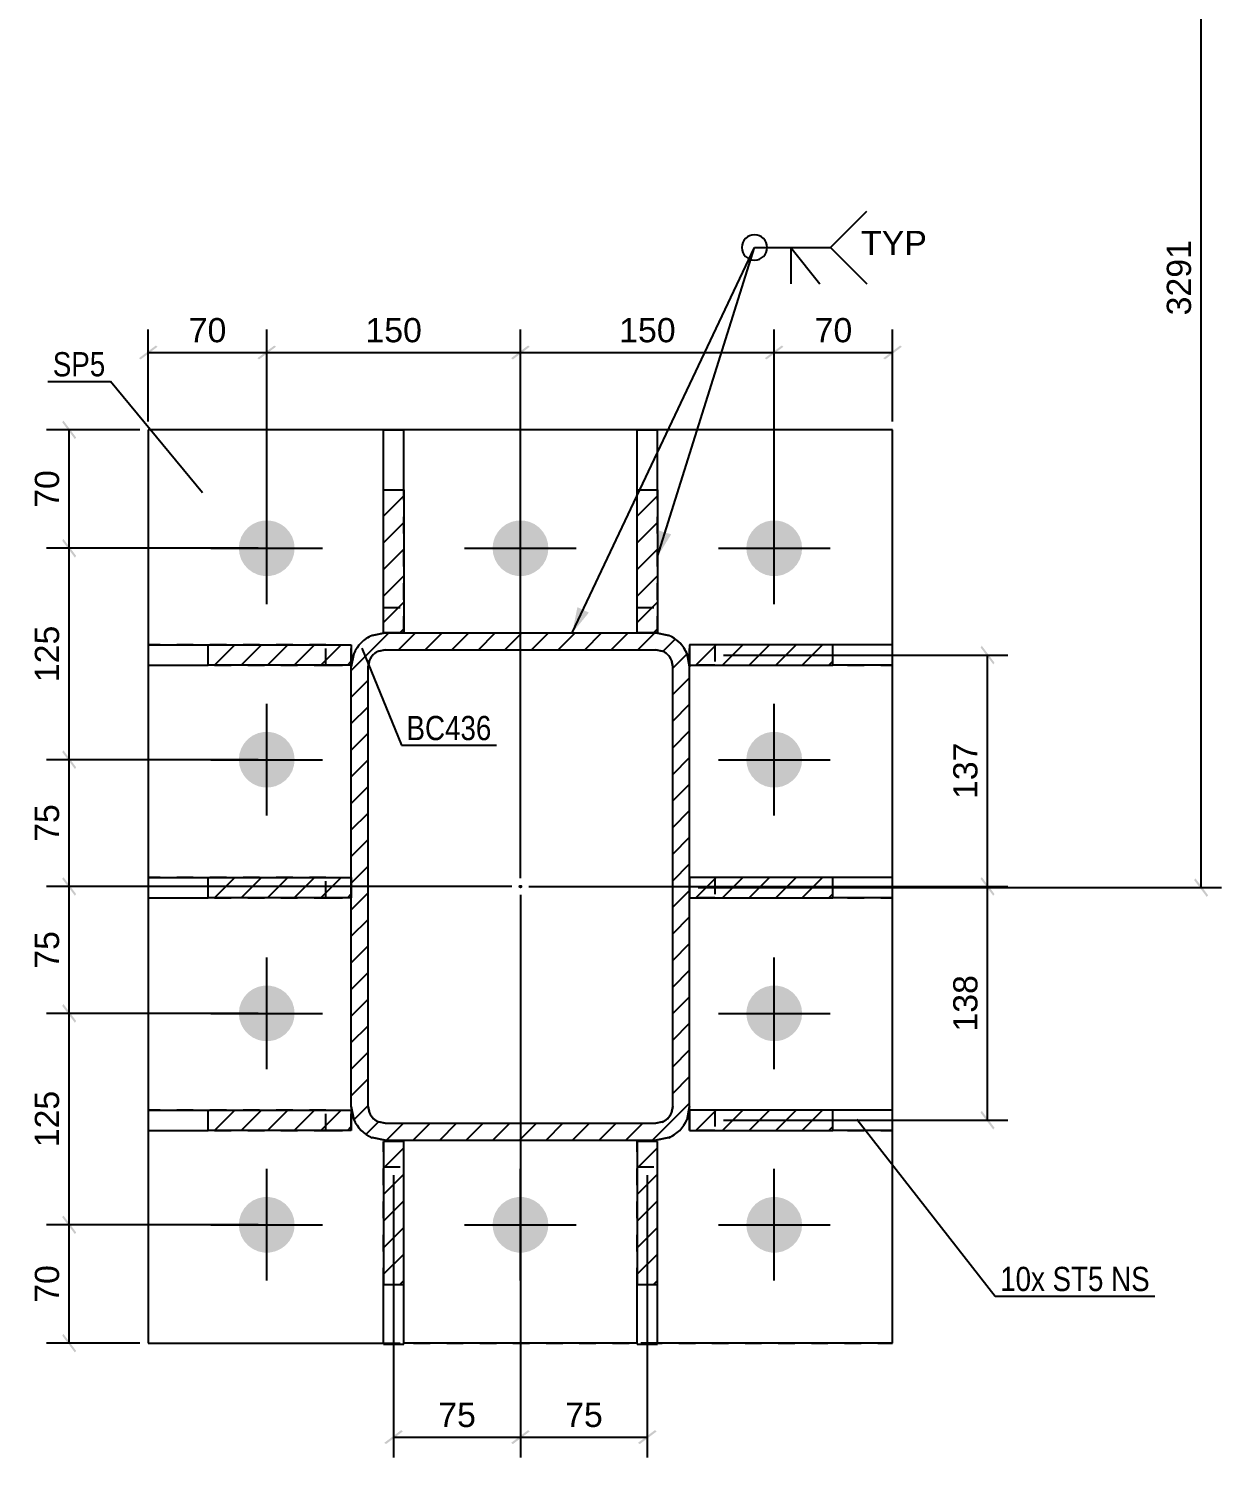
# Model space of a CAD drawing. Header units: millimetres. Extents: x 0 to 841, y 0 to 594.
# Drawn here: x 486.1 to 627.2, y 237.2 to 406.1 of the extents above; entities that cross this region are included whole.
import ezdxf

# ---------------------------------------------------------------- set-up
doc = ezdxf.new("R2010")
doc.units = ezdxf.units.MM
doc.linetypes.add('DXK_LINE_DOT2', pattern=[3.9198, 1.9599, -1.9599])
doc.linetypes.add('DXK_LINE_DOT3', pattern=[5.9187, 2.979, -0.9799, 0.9799, -0.9799])
doc.styles.add('Arial', font='arial.ttf', dxfattribs={"height": 0.2})
doc.styles.add('Arial Narrow', font='ARIALN.TTF', dxfattribs={"height": 0.2})

# ---------------------------------------------------------------- blocks, each defined once
blk = doc.blocks.new('Part-122567103-2369 - 2287')
at = {"linetype": 'Continuous'}
h = blk.add_hatch(dxfattribs=at)
h.set_pattern_fill('', scale=0.7, style=0, pattern_type=0)
h.set_pattern_definition([(45, (564.285, 333.246), (-1.57154, 1.57154), [])])
h.paths.add_polyline_path([(581.21, 333.25), (564.28, 333.25), (564.28, 330.85), (581.21, 330.85)])
at = {"color": 2, "linetype": 'Continuous'}
for p, q in [((564.28, 333.25), (564.28, 333.25)), ((581.21, 333.25), (564.28, 333.25)), ((564.28, 333.25), (564.28, 330.85)), ((588.28, 333.25), (581.21, 333.25)), ((581.21, 330.85), (581.21, 333.25)), ((588.28, 330.85), (588.28, 333.25)), ((564.28, 330.85), (564.28, 330.85)), ((564.28, 330.85), (581.21, 330.85)), ((588.28, 330.85), (581.21, 330.85))]:
    blk.add_line(p, q, dxfattribs=at)
at = {"color": 7, "linetype": 'DXK_LINE_DOT2'}
for p, q in [((567.28, 333.25), (564.28, 333.25)), ((564.28, 330.85), (564.28, 333.25)), ((567.28, 333.25), (567.28, 330.85)), ((588.28, 333.25), (567.28, 333.25)), ((567.28, 330.85), (564.28, 330.85)), ((567.28, 330.85), (588.28, 330.85))]:
    blk.add_line(p, q, dxfattribs=at)
blk = doc.blocks.new('Bolt-122567103-2295 - 2287')
at = {"linetype": 'Continuous'}
for points in [[(510.98, 344.68), (511.06, 345.37), (511.27, 346.03), (511.62, 346.62), (512.08, 347.14), (512.63, 347.54), (513.27, 347.82), (513.94, 347.96), (514.63, 347.96), (515.3, 347.82), (515.93, 347.54), (516.49, 347.14), (516.95, 346.62), (517.3, 346.03), (517.51, 345.37), (517.58, 344.68), (517.51, 344), (517.3, 343.34), (516.95, 342.74), (516.49, 342.23), (515.93, 341.83), (515.3, 341.54), (514.63, 341.4), (513.94, 341.4), (513.27, 341.54), (512.63, 341.83), (512.08, 342.23), (511.62, 342.74), (511.27, 343.34), (511.06, 344)], [(540.98, 344.68), (541.06, 345.37), (541.27, 346.03), (541.62, 346.62), (542.08, 347.14), (542.63, 347.54), (543.27, 347.82), (543.94, 347.96), (544.63, 347.96), (545.3, 347.82), (545.93, 347.54), (546.49, 347.14), (546.95, 346.62), (547.3, 346.03), (547.51, 345.37), (547.58, 344.68), (547.51, 344), (547.3, 343.34), (546.95, 342.74), (546.49, 342.23), (545.93, 341.83), (545.3, 341.54), (544.63, 341.4), (543.94, 341.4), (543.27, 341.54), (542.63, 341.83), (542.08, 342.23), (541.62, 342.74), (541.27, 343.34), (541.06, 344)], [(570.98, 344.68), (571.06, 345.37), (571.27, 346.03), (571.62, 346.62), (572.08, 347.14), (572.63, 347.54), (573.27, 347.82), (573.94, 347.96), (574.63, 347.96), (575.3, 347.82), (575.93, 347.54), (576.49, 347.14), (576.95, 346.62), (577.3, 346.03), (577.51, 345.37), (577.58, 344.68), (577.51, 344), (577.3, 343.34), (576.95, 342.74), (576.49, 342.23), (575.93, 341.83), (575.3, 341.54), (574.63, 341.4), (573.94, 341.4), (573.27, 341.54), (572.63, 341.83), (572.08, 342.23), (571.62, 342.74), (571.27, 343.34), (571.06, 344)], [(510.98, 319.68), (511.06, 320.37), (511.27, 321.03), (511.62, 321.62), (512.08, 322.14), (512.63, 322.54), (513.27, 322.82), (513.94, 322.96), (514.63, 322.96), (515.3, 322.82), (515.93, 322.54), (516.49, 322.14), (516.95, 321.62), (517.3, 321.03), (517.51, 320.37), (517.58, 319.68), (517.51, 319), (517.3, 318.34), (516.95, 317.74), (516.49, 317.23), (515.93, 316.83), (515.3, 316.54), (514.63, 316.4), (513.94, 316.4), (513.27, 316.54), (512.63, 316.83), (512.08, 317.23), (511.62, 317.74), (511.27, 318.34), (511.06, 319)], [(570.98, 319.68), (571.06, 320.37), (571.27, 321.03), (571.62, 321.62), (572.08, 322.14), (572.63, 322.54), (573.27, 322.82), (573.94, 322.96), (574.63, 322.96), (575.3, 322.82), (575.93, 322.54), (576.49, 322.14), (576.95, 321.62), (577.3, 321.03), (577.51, 320.37), (577.58, 319.68), (577.51, 319), (577.3, 318.34), (576.95, 317.74), (576.49, 317.23), (575.93, 316.83), (575.3, 316.54), (574.63, 316.4), (573.94, 316.4), (573.27, 316.54), (572.63, 316.83), (572.08, 317.23), (571.62, 317.74), (571.27, 318.34), (571.06, 319)], [(510.98, 289.68), (511.06, 290.37), (511.27, 291.03), (511.62, 291.62), (512.08, 292.14), (512.63, 292.54), (513.27, 292.82), (513.94, 292.96), (514.63, 292.96), (515.3, 292.82), (515.93, 292.54), (516.49, 292.14), (516.95, 291.62), (517.3, 291.03), (517.51, 290.37), (517.58, 289.68), (517.51, 289), (517.3, 288.34), (516.95, 287.74), (516.49, 287.23), (515.93, 286.83), (515.3, 286.54), (514.63, 286.4), (513.94, 286.4), (513.27, 286.54), (512.63, 286.83), (512.08, 287.23), (511.62, 287.74), (511.27, 288.34), (511.06, 289)], [(570.98, 289.68), (571.06, 290.37), (571.27, 291.03), (571.62, 291.62), (572.08, 292.14), (572.63, 292.54), (573.27, 292.82), (573.94, 292.96), (574.63, 292.96), (575.3, 292.82), (575.93, 292.54), (576.49, 292.14), (576.95, 291.62), (577.3, 291.03), (577.51, 290.37), (577.58, 289.68), (577.51, 289), (577.3, 288.34), (576.95, 287.74), (576.49, 287.23), (575.93, 286.83), (575.3, 286.54), (574.63, 286.4), (573.94, 286.4), (573.27, 286.54), (572.63, 286.83), (572.08, 287.23), (571.62, 287.74), (571.27, 288.34), (571.06, 289)], [(510.98, 264.68), (511.06, 265.37), (511.27, 266.03), (511.62, 266.62), (512.08, 267.14), (512.63, 267.54), (513.27, 267.82), (513.94, 267.96), (514.63, 267.96), (515.3, 267.82), (515.93, 267.54), (516.49, 267.14), (516.95, 266.62), (517.3, 266.03), (517.51, 265.37), (517.58, 264.68), (517.51, 264), (517.3, 263.34), (516.95, 262.74), (516.49, 262.23), (515.93, 261.83), (515.3, 261.54), (514.63, 261.4), (513.94, 261.4), (513.27, 261.54), (512.63, 261.83), (512.08, 262.23), (511.62, 262.74), (511.27, 263.34), (511.06, 264)], [(540.98, 264.68), (541.06, 265.37), (541.27, 266.03), (541.62, 266.62), (542.08, 267.14), (542.63, 267.54), (543.27, 267.82), (543.94, 267.96), (544.63, 267.96), (545.3, 267.82), (545.93, 267.54), (546.49, 267.14), (546.95, 266.62), (547.3, 266.03), (547.51, 265.37), (547.58, 264.68), (547.51, 264), (547.3, 263.34), (546.95, 262.74), (546.49, 262.23), (545.93, 261.83), (545.3, 261.54), (544.63, 261.4), (543.94, 261.4), (543.27, 261.54), (542.63, 261.83), (542.08, 262.23), (541.62, 262.74), (541.27, 263.34), (541.06, 264)], [(570.98, 264.68), (571.06, 265.37), (571.27, 266.03), (571.62, 266.62), (572.08, 267.14), (572.63, 267.54), (573.27, 267.82), (573.94, 267.96), (574.63, 267.96), (575.3, 267.82), (575.93, 267.54), (576.49, 267.14), (576.95, 266.62), (577.3, 266.03), (577.51, 265.37), (577.58, 264.68), (577.51, 264), (577.3, 263.34), (576.95, 262.74), (576.49, 262.23), (575.93, 261.83), (575.3, 261.54), (574.63, 261.4), (573.94, 261.4), (573.27, 261.54), (572.63, 261.83), (572.08, 262.23), (571.62, 262.74), (571.27, 263.34), (571.06, 264)]]:
    blk.add_hatch(color=1, dxfattribs=at).paths.add_polyline_path(points)
at = {"color": 1, "linetype": 'Continuous'}
for p, q in [((514.28, 338.08), (514.28, 351.28)), ((544.28, 338.08), (544.28, 351.28)), ((574.28, 338.08), (574.28, 351.28)), ((507.68, 344.68), (520.88, 344.68)), ((537.68, 344.68), (550.88, 344.68)), ((567.68, 344.68), (580.88, 344.68)), ((514.28, 313.08), (514.28, 326.28)), ((574.28, 313.08), (574.28, 326.28)), ((507.68, 319.68), (520.88, 319.68)), ((567.68, 319.68), (580.88, 319.68)), ((514.28, 283.08), (514.28, 296.28)), ((574.28, 283.08), (574.28, 296.28)), ((507.68, 289.68), (520.88, 289.68)), ((567.68, 289.68), (580.88, 289.68)), ((514.28, 258.08), (514.28, 271.28)), ((544.28, 258.08), (544.28, 271.28)), ((574.28, 258.08), (574.28, 271.28)), ((507.68, 264.68), (520.88, 264.68)), ((537.68, 264.68), (550.88, 264.68)), ((567.68, 264.68), (580.88, 264.68))]:
    blk.add_line(p, q, dxfattribs=at)
blk = doc.blocks.new('Part-122567103-2300 - 2287')
at = {"linetype": 'Continuous'}
h = blk.add_hatch(dxfattribs=at)
h.set_pattern_fill('', scale=0.7, style=0, pattern_type=0)
h.set_pattern_definition([(45, (563.9805, 332.2138), (-1.571545, 1.571545), [])])
h.paths.add_polyline_path([(564.28, 330.68), (563.98, 332.21), (563.11, 333.51), (561.82, 334.38), (560.28, 334.68), (528.28, 334.68), (526.75, 334.38), (525.46, 333.51), (524.59, 332.21), (524.28, 330.68), (524.28, 278.68), (524.59, 277.15), (525.46, 275.85), (526.75, 274.99), (528.28, 274.68), (560.28, 274.68), (561.82, 274.99), (563.11, 275.85), (563.98, 277.15), (564.28, 278.68)])
h.paths.add_polyline_path([(562.13, 277.92), (561.7, 277.27), (561.05, 276.84), (560.28, 276.68), (528.28, 276.68), (527.52, 276.84), (526.87, 277.27), (526.44, 277.92), (526.28, 278.68), (526.28, 330.68), (526.44, 331.45), (526.87, 332.1), (527.52, 332.53), (528.28, 332.68), (560.28, 332.68), (561.05, 332.53), (561.7, 332.1), (562.13, 331.45), (562.28, 330.68), (562.28, 278.68)])
blk.add_hatch(color=30, dxfattribs=at).paths.add_polyline_path([(544.28, 304.58, -1), (544.28, 304.78, -1)])
at = {"color": 7, "linetype": 'DXK_LINE_DOT2'}
for p, q in [((526.75, 334.38), (528.28, 334.68)), ((528.28, 334.68), (560.28, 334.68)), ((560.28, 334.68), (561.82, 334.38)), ((524.28, 330.68), (524.59, 332.21)), ((526.44, 331.45), (526.28, 330.68)), ((528.28, 332.68), (527.52, 332.53)), ((528.28, 332.68), (560.28, 332.68)), ((561.05, 332.53), (560.28, 332.68)), ((562.28, 330.68), (562.13, 331.45)), ((563.98, 332.21), (564.28, 330.68)), ((524.28, 278.68), (524.28, 330.68)), ((526.28, 278.68), (526.28, 330.68)), ((562.28, 278.68), (562.28, 330.68)), ((564.28, 278.68), (564.28, 330.68)), ((524.59, 277.15), (524.28, 278.68)), ((526.28, 278.68), (526.44, 277.92)), ((562.13, 277.92), (562.28, 278.68)), ((564.28, 278.68), (563.98, 277.15)), ((527.52, 276.84), (528.28, 276.68)), ((528.28, 276.68), (560.28, 276.68)), ((560.28, 276.68), (561.05, 276.84)), ((528.28, 274.68), (526.75, 274.99)), ((528.28, 274.68), (560.28, 274.68)), ((561.82, 274.99), (560.28, 274.68))]:
    blk.add_line(p, q, dxfattribs=at)
at = {"color": 2, "linetype": 'Continuous'}
for p, q in [((528.28, 334.68), (526.75, 334.38)), ((528.28, 334.68), (528.28, 334.68)), ((528.28, 334.68), (560.28, 334.68)), ((560.28, 334.68), (560.28, 334.68)), ((561.82, 334.38), (560.28, 334.68)), ((524.59, 332.21), (524.28, 330.68)), ((526.28, 330.68), (526.44, 331.45)), ((527.52, 332.53), (528.28, 332.68)), ((528.28, 332.68), (528.28, 332.68)), ((528.28, 332.68), (560.28, 332.68)), ((560.28, 332.68), (560.28, 332.68)), ((560.28, 332.68), (561.05, 332.53)), ((562.13, 331.45), (562.28, 330.68)), ((564.28, 330.68), (563.98, 332.21)), ((524.28, 330.68), (524.28, 330.68)), ((524.28, 278.68), (524.28, 330.68)), ((526.28, 330.68), (526.28, 330.68)), ((526.28, 278.68), (526.28, 330.68)), ((562.28, 330.68), (562.28, 330.68)), ((562.28, 278.68), (562.28, 330.68)), ((564.28, 330.68), (564.28, 330.68)), ((564.28, 278.68), (564.28, 330.68)), ((524.28, 278.68), (524.28, 278.68)), ((524.28, 278.68), (524.59, 277.15)), ((526.28, 278.68), (526.28, 278.68)), ((526.44, 277.92), (526.28, 278.68)), ((562.28, 278.68), (562.13, 277.92)), ((562.28, 278.68), (562.28, 278.68)), ((563.98, 277.15), (564.28, 278.68)), ((564.28, 278.68), (564.28, 278.68)), ((528.28, 276.68), (527.52, 276.84)), ((528.28, 276.68), (528.28, 276.68)), ((528.28, 276.68), (560.28, 276.68)), ((561.05, 276.84), (560.28, 276.68)), ((560.28, 276.68), (560.28, 276.68)), ((526.75, 274.99), (528.28, 274.68)), ((528.28, 274.68), (528.28, 274.68)), ((528.28, 274.68), (560.28, 274.68)), ((560.28, 274.68), (561.82, 274.99)), ((560.28, 274.68), (560.28, 274.68))]:
    blk.add_line(p, q, dxfattribs=at)
at = {"color": 30, "linetype": 'DXK_LINE_DOT3'}
blk.add_line((544.28, 304.68), (544.28, 304.68), dxfattribs=at)
at = {"color": 30, "linetype": 'Continuous'}
blk.add_circle((544.28, 304.68), 0.1, dxfattribs=at)
at = {"color": 7, "linetype": 'DXK_LINE_DOT2'}
for centre, radius, start, end in [((528.28, 330.68), 4, 112.5, 157.5), ((560.28, 330.68), 4, 22.5, 67.5), ((528.28, 330.68), 2, 112.5, 157.5), ((560.28, 330.68), 2, 22.5, 67.5), ((528.28, 278.68), 4, 202.5, 247.5), ((528.28, 278.68), 2, 202.5, 247.5), ((560.28, 278.68), 2, 292.5, 337.5), ((560.28, 278.68), 4, 292.5, 337.5)]:
    blk.add_arc(centre, radius, start, end, dxfattribs=at)
at = {"color": 2, "linetype": 'Continuous'}
for centre, radius, start, end in [((528.28, 330.68), 4, 112.5, 157.5), ((560.28, 330.68), 4, 22.5, 67.5), ((528.28, 330.68), 2, 112.5, 157.5), ((560.28, 330.68), 2, 22.5, 67.5), ((528.28, 278.68), 4, 202.5, 247.5), ((528.28, 278.68), 2, 202.5, 247.5), ((560.28, 278.68), 2, 292.5, 337.5), ((560.28, 278.68), 4, 292.5, 337.5)]:
    blk.add_arc(centre, radius, start, end, dxfattribs=at)
blk = doc.blocks.new('Part-122567103-2352 - 2287')
at = {"color": 2, "linetype": 'Continuous'}
for p, q in [((588.28, 358.68), (500.28, 358.68)), ((500.28, 358.68), (500.28, 250.68)), ((588.28, 250.68), (588.28, 358.68)), ((500.28, 250.68), (528.08, 250.68)), ((500.28, 250.68), (500.28, 250.68)), ((558.08, 250.68), (530.48, 250.68)), ((588.28, 250.68), (560.48, 250.68)), ((588.28, 250.68), (588.28, 250.68))]:
    blk.add_line(p, q, dxfattribs=at)
at = {"color": 7, "linetype": 'DXK_LINE_DOT2'}
for p, q in [((588.28, 358.68), (500.28, 358.68)), ((500.28, 250.68), (588.28, 250.68)), ((500.28, 250.68), (500.28, 250.68)), ((528.08, 250.68), (530.48, 250.68)), ((560.48, 250.68), (558.08, 250.68)), ((588.28, 250.68), (588.28, 250.68))]:
    blk.add_line(p, q, dxfattribs=at)
blk = doc.blocks.new('Part-122567103-2364 - 2287')
at = {"linetype": 'Continuous'}
h = blk.add_hatch(dxfattribs=at)
h.set_pattern_fill('', scale=0.7, style=0, pattern_type=0)
h.set_pattern_definition([(45, (564.285, 305.746), (-1.57154, 1.57154), [])])
h.paths.add_polyline_path([(581.21, 305.75), (564.28, 305.75), (564.28, 303.35), (581.21, 303.35)])
at = {"color": 2, "linetype": 'Continuous'}
for p, q in [((564.28, 305.75), (564.28, 305.75)), ((581.21, 305.75), (564.28, 305.75)), ((564.28, 305.75), (564.28, 303.35)), ((588.28, 305.75), (581.21, 305.75)), ((581.21, 303.35), (581.21, 305.75)), ((588.28, 303.35), (588.28, 305.75)), ((564.28, 303.35), (564.28, 303.35)), ((564.28, 303.35), (581.21, 303.35)), ((588.28, 303.35), (581.21, 303.35))]:
    blk.add_line(p, q, dxfattribs=at)
at = {"color": 7, "linetype": 'DXK_LINE_DOT2'}
for p, q in [((567.28, 305.75), (564.28, 305.75)), ((564.28, 303.35), (564.28, 305.75)), ((567.28, 305.75), (567.28, 303.35)), ((588.28, 305.75), (567.28, 305.75)), ((567.28, 303.35), (564.28, 303.35)), ((567.28, 303.35), (588.28, 303.35))]:
    blk.add_line(p, q, dxfattribs=at)
blk = doc.blocks.new('Part-122567103-2374 - 2287')
at = {"linetype": 'Continuous'}
h = blk.add_hatch(dxfattribs=at)
h.set_pattern_fill('', scale=0.7, style=0, pattern_type=0)
h.set_pattern_definition([(45, (564.285, 278.246), (-1.57154, 1.57154), [])])
h.paths.add_polyline_path([(581.21, 278.25), (564.28, 278.25), (564.28, 275.85), (581.21, 275.85)])
at = {"color": 2, "linetype": 'Continuous'}
for p, q in [((564.28, 278.25), (564.28, 278.25)), ((581.21, 278.25), (564.28, 278.25)), ((564.28, 278.25), (564.28, 275.85)), ((588.28, 278.25), (581.21, 278.25)), ((581.21, 275.85), (581.21, 278.25)), ((588.28, 275.85), (588.28, 278.25)), ((564.28, 275.85), (564.28, 275.85)), ((564.28, 275.85), (581.21, 275.85)), ((588.28, 275.85), (581.21, 275.85))]:
    blk.add_line(p, q, dxfattribs=at)
at = {"color": 7, "linetype": 'DXK_LINE_DOT2'}
for p, q in [((567.28, 278.25), (564.28, 278.25)), ((564.28, 275.85), (564.28, 278.25)), ((567.28, 278.25), (567.28, 275.85)), ((588.28, 278.25), (567.28, 278.25)), ((567.28, 275.85), (564.28, 275.85)), ((567.28, 275.85), (588.28, 275.85))]:
    blk.add_line(p, q, dxfattribs=at)
blk = doc.blocks.new('Part-122567103-2379 - 2287')
at = {"linetype": 'Continuous'}
h = blk.add_hatch(dxfattribs=at)
h.set_pattern_fill('', scale=0.7, style=0, pattern_type=0)
h.set_pattern_definition([(45, (507.3563, 305.746), (-1.57154, 1.57154), [])])
h.paths.add_polyline_path([(524.28, 305.75), (507.36, 305.75), (507.36, 303.35), (524.28, 303.35)])
at = {"color": 2, "linetype": 'Continuous'}
for p, q in [((500.28, 305.75), (507.36, 305.75)), ((500.28, 305.75), (500.28, 303.35)), ((507.36, 305.75), (524.28, 305.75)), ((507.36, 303.35), (507.36, 305.75)), ((524.28, 305.75), (524.28, 305.75)), ((524.28, 305.75), (524.28, 303.35)), ((500.28, 303.35), (507.36, 303.35)), ((524.28, 303.35), (507.36, 303.35)), ((524.28, 303.35), (524.28, 303.35))]:
    blk.add_line(p, q, dxfattribs=at)
at = {"color": 7, "linetype": 'DXK_LINE_DOT2'}
for p, q in [((521.28, 305.75), (500.28, 305.75)), ((521.28, 303.35), (521.28, 305.75)), ((521.28, 305.75), (524.28, 305.75)), ((524.28, 303.35), (524.28, 305.75)), ((500.28, 303.35), (521.28, 303.35)), ((521.28, 303.35), (524.28, 303.35))]:
    blk.add_line(p, q, dxfattribs=at)
blk = doc.blocks.new('Part-122567103-2384 - 2287')
at = {"linetype": 'Continuous'}
h = blk.add_hatch(dxfattribs=at)
h.set_pattern_fill('', scale=0.7, style=0, pattern_type=0)
h.set_pattern_definition([(45, (507.3567, 333.246), (-1.57154, 1.57154), [])])
h.paths.add_polyline_path([(524.28, 333.25), (507.36, 333.25), (507.36, 330.85), (524.28, 330.85)])
at = {"color": 2, "linetype": 'Continuous'}
for p, q in [((500.28, 333.25), (507.36, 333.25)), ((500.28, 333.25), (500.28, 330.85)), ((507.36, 333.25), (524.28, 333.25)), ((507.36, 330.85), (507.36, 333.25)), ((524.28, 333.25), (524.28, 333.25)), ((524.28, 333.25), (524.28, 330.85)), ((500.28, 330.85), (507.36, 330.85)), ((524.28, 330.85), (507.36, 330.85)), ((524.28, 330.85), (524.28, 330.85))]:
    blk.add_line(p, q, dxfattribs=at)
at = {"color": 7, "linetype": 'DXK_LINE_DOT2'}
for p, q in [((521.28, 333.25), (500.28, 333.25)), ((521.28, 330.85), (521.28, 333.25)), ((521.28, 333.25), (524.28, 333.25)), ((524.28, 330.85), (524.28, 333.25)), ((500.28, 330.85), (521.28, 330.85)), ((521.28, 330.85), (524.28, 330.85))]:
    blk.add_line(p, q, dxfattribs=at)
blk = doc.blocks.new('Part-122567103-2389 - 2287')
at = {"linetype": 'Continuous'}
h = blk.add_hatch(dxfattribs=at)
h.set_pattern_fill('', scale=0.7, style=0, pattern_type=0)
h.set_pattern_definition([(45, (507.3559, 278.246), (-1.57154, 1.57154), [])])
h.paths.add_polyline_path([(524.28, 278.25), (507.36, 278.25), (507.36, 275.85), (524.28, 275.85)])
at = {"color": 2, "linetype": 'Continuous'}
for p, q in [((500.28, 278.25), (507.36, 278.25)), ((500.28, 278.25), (500.28, 275.85)), ((507.36, 278.25), (524.28, 278.25)), ((507.36, 275.85), (507.36, 278.25)), ((524.28, 278.25), (524.28, 278.25)), ((524.28, 278.25), (524.28, 275.85)), ((500.28, 275.85), (507.36, 275.85)), ((524.28, 275.85), (507.36, 275.85)), ((524.28, 275.85), (524.28, 275.85))]:
    blk.add_line(p, q, dxfattribs=at)
at = {"color": 7, "linetype": 'DXK_LINE_DOT2'}
for p, q in [((521.28, 278.25), (500.28, 278.25)), ((521.28, 275.85), (521.28, 278.25)), ((521.28, 278.25), (524.28, 278.25)), ((524.28, 275.85), (524.28, 278.25)), ((500.28, 275.85), (521.28, 275.85)), ((521.28, 275.85), (524.28, 275.85))]:
    blk.add_line(p, q, dxfattribs=at)
blk = doc.blocks.new('Part-122567103-2394 - 2287')
at = {"linetype": 'Continuous'}
h = blk.add_hatch(dxfattribs=at)
h.set_pattern_fill('', scale=0.7, style=0, pattern_type=0)
h.set_pattern_definition([(45, (528.085, 274.546), (-1.57154, 1.57154), [])])
h.paths.add_polyline_path([(530.48, 274.55), (528.08, 274.55), (528.08, 257.62), (530.48, 257.62)])
at = {"color": 2, "linetype": 'Continuous'}
for p, q in [((528.08, 274.55), (528.08, 274.55)), ((530.48, 274.55), (528.08, 274.55)), ((528.08, 274.55), (528.08, 257.62)), ((530.48, 274.55), (530.48, 274.55)), ((530.48, 257.62), (530.48, 274.55)), ((528.08, 250.55), (528.08, 257.62)), ((528.08, 257.62), (530.48, 257.62)), ((530.48, 250.55), (530.48, 257.62)), ((528.08, 250.55), (530.48, 250.55))]:
    blk.add_line(p, q, dxfattribs=at)
at = {"color": 7, "linetype": 'DXK_LINE_DOT2'}
for p, q in [((528.08, 257.62), (528.08, 274.55)), ((530.48, 274.55), (528.08, 274.55)), ((530.48, 257.62), (530.48, 274.55)), ((528.08, 271.55), (530.48, 271.55))]:
    blk.add_line(p, q, dxfattribs=at)
blk = doc.blocks.new('Part-122567103-2399 - 2287')
at = {"linetype": 'Continuous'}
h = blk.add_hatch(dxfattribs=at)
h.set_pattern_fill('', scale=0.7, style=0, pattern_type=0)
h.set_pattern_definition([(45, (558.085, 274.546), (-1.57154, 1.57154), [])])
h.paths.add_polyline_path([(560.48, 274.55), (558.08, 274.55), (558.08, 257.62), (560.48, 257.62)])
at = {"color": 2, "linetype": 'Continuous'}
for p, q in [((558.08, 274.55), (558.08, 274.55)), ((560.48, 274.55), (558.08, 274.55)), ((558.08, 274.55), (558.08, 257.62)), ((560.48, 274.55), (560.48, 274.55)), ((560.48, 257.62), (560.48, 274.55)), ((558.08, 250.55), (558.08, 257.62)), ((558.08, 257.62), (560.48, 257.62)), ((560.48, 250.55), (560.48, 257.62)), ((558.08, 250.55), (560.48, 250.55))]:
    blk.add_line(p, q, dxfattribs=at)
at = {"color": 7, "linetype": 'DXK_LINE_DOT2'}
for p, q in [((558.08, 257.62), (558.08, 274.55)), ((560.48, 274.55), (558.08, 274.55)), ((560.48, 257.62), (560.48, 274.55)), ((558.08, 271.55), (560.48, 271.55))]:
    blk.add_line(p, q, dxfattribs=at)
blk = doc.blocks.new('Part-122567103-2404 - 2287')
at = {"linetype": 'Continuous'}
h = blk.add_hatch(dxfattribs=at)
h.set_pattern_fill('', scale=0.7, style=0, pattern_type=0)
h.set_pattern_definition([(45, (528.085, 351.6103), (-1.57154, 1.57154), [])])
h.paths.add_polyline_path([(530.48, 351.61), (528.08, 351.61), (528.08, 334.68), (530.48, 334.68)])
at = {"color": 2, "linetype": 'Continuous'}
for p, q in [((528.08, 358.68), (530.48, 358.68)), ((528.08, 351.61), (528.08, 358.68)), ((530.48, 351.61), (530.48, 358.68)), ((528.08, 334.68), (528.08, 351.61)), ((528.08, 351.61), (530.48, 351.61)), ((530.48, 351.61), (530.48, 334.68)), ((528.08, 334.68), (528.08, 334.68)), ((530.48, 334.68), (528.08, 334.68)), ((530.48, 334.68), (530.48, 334.68))]:
    blk.add_line(p, q, dxfattribs=at)
at = {"color": 7, "linetype": 'DXK_LINE_DOT2'}
for p, q in [((528.08, 334.68), (528.08, 351.61)), ((530.48, 334.68), (530.48, 351.61)), ((528.08, 337.68), (530.48, 337.68)), ((530.48, 334.68), (528.08, 334.68))]:
    blk.add_line(p, q, dxfattribs=at)
blk = doc.blocks.new('Part-122567103-2409 - 2287')
at = {"linetype": 'Continuous'}
h = blk.add_hatch(dxfattribs=at)
h.set_pattern_fill('', scale=0.7, style=0, pattern_type=0)
h.set_pattern_definition([(45, (558.085, 351.6103), (-1.57154, 1.57154), [])])
h.paths.add_polyline_path([(560.48, 351.61), (558.08, 351.61), (558.08, 334.68), (560.48, 334.68)])
at = {"color": 2, "linetype": 'Continuous'}
for p, q in [((558.08, 358.68), (560.48, 358.68)), ((558.08, 351.61), (558.08, 358.68)), ((560.48, 351.61), (560.48, 358.68)), ((558.08, 334.68), (558.08, 351.61)), ((558.08, 351.61), (560.48, 351.61)), ((560.48, 351.61), (560.48, 334.68)), ((558.08, 334.68), (558.08, 334.68)), ((560.48, 334.68), (558.08, 334.68)), ((560.48, 334.68), (560.48, 334.68))]:
    blk.add_line(p, q, dxfattribs=at)
at = {"color": 7, "linetype": 'DXK_LINE_DOT2'}
for p, q in [((558.08, 334.68), (558.08, 351.61)), ((560.48, 334.68), (560.48, 351.61)), ((558.08, 337.68), (560.48, 337.68)), ((560.48, 334.68), (558.08, 334.68))]:
    blk.add_line(p, q, dxfattribs=at)
blk = doc.blocks.new('StraightDimension-122567103-2472 - 2287')
at = {"linetype": 'Continuous'}
for points in [[(573.38, 367.01), (573.18, 367.16), (575.18, 368.66), (575.38, 368.51)], [(589.18, 368.66), (589.38, 368.51), (587.38, 367.01), (587.18, 367.16)]]:
    blk.add_hatch(color=7, dxfattribs=at).paths.add_polyline_path(points)
at = {"color": 7, "linetype": 'Continuous'}
for p, q in [((574.28, 345.68), (574.28, 370.54)), ((588.28, 359.68), (588.28, 370.54)), ((574.28, 367.84), (588.28, 367.84))]:
    blk.add_line(p, q, dxfattribs=at)
at = {"color": 0}
blk.add_wipeout([(584.11, 368.44), (584.11, 372.64), (578.46, 372.64), (578.46, 368.44)], dxfattribs=at)
at = {"color": 3, "style": 'Arial'}
blk.add_text('70', height=2.865, dxfattribs=at).set_placement((579.06, 369.04))
blk = doc.blocks.new('StraightDimension-122567103-3503 - 2287')
at = {"linetype": 'Continuous'}
for points in [[(490.1, 345.58), (490.25, 345.78), (491.75, 343.78), (491.6, 343.58)], [(491.75, 318.78), (491.6, 318.58), (490.1, 320.58), (490.25, 320.78)]]:
    blk.add_hatch(color=7, dxfattribs=at).paths.add_polyline_path(points)
at = {"color": 7, "linetype": 'Continuous'}
for p, q in [((513.28, 344.68), (488.23, 344.68)), ((490.93, 319.68), (490.93, 344.68)), ((513.28, 319.68), (488.23, 319.68))]:
    blk.add_line(p, q, dxfattribs=at)
at = {"color": 0}
blk.add_wipeout([(490.33, 336.12), (486.13, 336.12), (486.13, 328.25), (490.33, 328.25)], dxfattribs=at)
at = {"color": 3, "style": 'Arial'}
blk.add_text('125', height=2.865, rotation=90.0002, dxfattribs=at).set_placement((489.73, 328.85))
blk = doc.blocks.new('StraightDimension-122567103-3504 - 2287')
at = {"linetype": 'Continuous'}
for points in [[(490.1, 320.58), (490.25, 320.78), (491.75, 318.78), (491.6, 318.58)], [(491.75, 303.79), (491.6, 303.59), (490.1, 305.59), (490.25, 305.79)]]:
    blk.add_hatch(color=7, dxfattribs=at).paths.add_polyline_path(points)
at = {"color": 7, "linetype": 'Continuous'}
for p, q in [((513.28, 319.68), (488.23, 319.68)), ((490.93, 304.69), (490.93, 319.68)), ((543.28, 304.69), (488.23, 304.69))]:
    blk.add_line(p, q, dxfattribs=at)
at = {"color": 0}
blk.add_wipeout([(490.33, 315.01), (486.13, 315.01), (486.13, 309.36), (490.33, 309.36)], dxfattribs=at)
at = {"color": 3, "style": 'Arial'}
blk.add_text('75', height=2.865, rotation=90.0002, dxfattribs=at).set_placement((489.73, 309.96))
blk = doc.blocks.new('StraightDimension-122567103-2513 - 2287')
at = {"linetype": 'Continuous'}
for points in [[(598.68, 332.95), (598.83, 333.15), (600.33, 331.15), (600.18, 330.95)], [(600.33, 303.79), (600.18, 303.59), (598.68, 305.59), (598.83, 305.79)]]:
    blk.add_hatch(color=7, dxfattribs=at).paths.add_polyline_path(points)
at = {"color": 7, "linetype": 'Continuous'}
for p, q in [((568.28, 332.05), (601.91, 332.05)), ((599.51, 304.69), (599.51, 332.05)), ((545.28, 304.69), (601.91, 304.69))]:
    blk.add_line(p, q, dxfattribs=at)
at = {"color": 0}
blk.add_wipeout([(598.91, 322.3), (594.71, 322.3), (594.71, 314.43), (598.91, 314.43)], dxfattribs=at)
at = {"color": 3, "style": 'Arial'}
blk.add_text('137', height=2.865, rotation=90.0002, dxfattribs=at).set_placement((598.31, 315.03))
blk = doc.blocks.new('StraightDimension-122567103-2533 - 2287')
at = {"linetype": 'Continuous'}
for points in [[(543.38, 238.75), (543.18, 238.9), (545.18, 240.4), (545.38, 240.25)], [(560.18, 240.4), (560.38, 240.25), (558.38, 238.75), (558.18, 238.9)]]:
    blk.add_hatch(color=7, dxfattribs=at).paths.add_polyline_path(points)
at = {"color": 7, "linetype": 'Continuous'}
for p, q in [((544.28, 303.69), (544.28, 237.17)), ((559.28, 270.55), (559.28, 237.17)), ((544.28, 239.57), (559.28, 239.57))]:
    blk.add_line(p, q, dxfattribs=at)
at = {"color": 0}
blk.add_wipeout([(554.61, 240.17), (554.61, 244.37), (548.96, 244.37), (548.96, 240.17)], dxfattribs=at)
at = {"color": 3, "style": 'Arial'}
blk.add_text('75', height=2.865, dxfattribs=at).set_placement((549.56, 240.77))
blk = doc.blocks.new('StraightDimension-122567103-2492 - 2287')
at = {"linetype": 'Continuous'}
for points in [[(513.38, 367.01), (513.18, 367.16), (515.18, 368.66), (515.38, 368.51)], [(545.18, 368.66), (545.38, 368.51), (543.38, 367.01), (543.18, 367.16)]]:
    blk.add_hatch(color=7, dxfattribs=at).paths.add_polyline_path(points)
at = {"color": 7, "linetype": 'Continuous'}
for p, q in [((514.28, 345.68), (514.28, 370.54)), ((544.28, 305.69), (544.28, 370.54)), ((514.28, 367.84), (544.28, 367.84))]:
    blk.add_line(p, q, dxfattribs=at)
at = {"color": 0}
blk.add_wipeout([(533.22, 368.44), (533.22, 372.64), (525.35, 372.64), (525.35, 368.44)], dxfattribs=at)
at = {"color": 3, "style": 'Arial'}
blk.add_text('150', height=2.865, dxfattribs=at).set_placement((525.95, 369.04))
blk = doc.blocks.new('StraightDimension-122567103-2502 - 2287')
at = {"linetype": 'Continuous'}
for points in [[(499.38, 367.01), (499.18, 367.16), (501.18, 368.66), (501.38, 368.51)], [(515.18, 368.66), (515.38, 368.51), (513.38, 367.01), (513.18, 367.16)]]:
    blk.add_hatch(color=7, dxfattribs=at).paths.add_polyline_path(points)
at = {"color": 7, "linetype": 'Continuous'}
for p, q in [((500.28, 359.68), (500.28, 370.54)), ((514.28, 345.68), (514.28, 370.54)), ((500.28, 367.84), (514.28, 367.84))]:
    blk.add_line(p, q, dxfattribs=at)
at = {"color": 0}
blk.add_wipeout([(510.11, 368.44), (510.11, 372.64), (504.46, 372.64), (504.46, 368.44)], dxfattribs=at)
at = {"color": 3, "style": 'Arial'}
blk.add_text('70', height=2.865, dxfattribs=at).set_placement((505.06, 369.04))
blk = doc.blocks.new('StraightDimension-122567103-2519 - 2287')
at = {"linetype": 'Continuous'}
for points in [[(598.68, 305.59), (598.83, 305.79), (600.33, 303.79), (600.18, 303.59)], [(600.33, 276.15), (600.18, 275.95), (598.68, 277.95), (598.83, 278.15)]]:
    blk.add_hatch(color=7, dxfattribs=at).paths.add_polyline_path(points)
at = {"color": 7, "linetype": 'Continuous'}
for p, q in [((545.28, 304.69), (601.91, 304.69)), ((599.51, 277.05), (599.51, 304.69)), ((568.28, 277.05), (601.91, 277.05))]:
    blk.add_line(p, q, dxfattribs=at)
at = {"color": 0}
blk.add_wipeout([(598.91, 294.8), (594.71, 294.8), (594.71, 286.93), (598.91, 286.93)], dxfattribs=at)
at = {"color": 3, "style": 'Arial'}
blk.add_text('138', height=2.865, rotation=90.0002, dxfattribs=at).set_placement((598.31, 287.53))
blk = doc.blocks.new('StraightDimension-122567103-3502 - 2287')
at = {"linetype": 'Continuous'}
for points in [[(490.1, 359.58), (490.25, 359.78), (491.75, 357.78), (491.6, 357.58)], [(491.75, 343.78), (491.6, 343.58), (490.1, 345.58), (490.25, 345.78)]]:
    blk.add_hatch(color=7, dxfattribs=at).paths.add_polyline_path(points)
at = {"color": 7, "linetype": 'Continuous'}
for p, q in [((499.28, 358.68), (488.23, 358.68)), ((490.93, 344.68), (490.93, 358.68)), ((513.28, 344.68), (488.23, 344.68))]:
    blk.add_line(p, q, dxfattribs=at)
at = {"color": 0}
blk.add_wipeout([(490.33, 354.51), (486.13, 354.51), (486.13, 348.86), (490.33, 348.86)], dxfattribs=at)
at = {"color": 3, "style": 'Arial'}
blk.add_text('70', height=2.865, rotation=90.0002, dxfattribs=at).set_placement((489.73, 349.46))
blk = doc.blocks.new('StraightDimension-122567103-2440 - 2287')
at = {"linetype": 'Continuous'}
for points in [[(623.93, 449.69), (624.08, 449.89), (625.58, 447.89), (625.43, 447.69)], [(625.58, 303.65), (625.43, 303.45), (623.93, 305.45), (624.08, 305.65)]]:
    blk.add_hatch(color=7, dxfattribs=at).paths.add_polyline_path(points)
at = {"color": 7, "linetype": 'Continuous'}
for p, q in [((545.28, 448.79), (627.16, 448.79)), ((624.76, 304.55), (624.76, 448.79)), ((565.28, 304.55), (627.16, 304.55))]:
    blk.add_line(p, q, dxfattribs=at)
at = {"color": 0}
blk.add_wipeout([(624.16, 381.71), (619.96, 381.71), (619.96, 371.62), (624.16, 371.62)], dxfattribs=at)
at = {"color": 3, "style": 'Arial'}
blk.add_text('3291', height=2.865, rotation=90.0002, dxfattribs=at).set_placement((623.56, 372.22))
blk = doc.blocks.new('StraightDimension-122567103-2526 - 2287')
at = {"linetype": 'Continuous'}
for points in [[(528.38, 238.75), (528.18, 238.9), (530.18, 240.4), (530.38, 240.25)], [(545.18, 240.4), (545.38, 240.25), (543.38, 238.75), (543.18, 238.9)]]:
    blk.add_hatch(color=7, dxfattribs=at).paths.add_polyline_path(points)
at = {"color": 7, "linetype": 'Continuous'}
for p, q in [((544.28, 303.69), (544.28, 237.17)), ((529.28, 270.55), (529.28, 237.17)), ((529.28, 239.57), (544.28, 239.57))]:
    blk.add_line(p, q, dxfattribs=at)
at = {"color": 0}
blk.add_wipeout([(539.61, 240.17), (539.61, 244.37), (533.96, 244.37), (533.96, 240.17)], dxfattribs=at)
at = {"color": 3, "style": 'Arial'}
blk.add_text('75', height=2.865, dxfattribs=at).set_placement((534.56, 240.77))
blk = doc.blocks.new('StraightDimension-122567103-2482 - 2287')
at = {"linetype": 'Continuous'}
for points in [[(543.38, 367.01), (543.18, 367.16), (545.18, 368.66), (545.38, 368.51)], [(575.18, 368.66), (575.38, 368.51), (573.38, 367.01), (573.18, 367.16)]]:
    blk.add_hatch(color=7, dxfattribs=at).paths.add_polyline_path(points)
at = {"color": 7, "linetype": 'Continuous'}
for p, q in [((544.28, 305.69), (544.28, 370.54)), ((574.28, 345.68), (574.28, 370.54)), ((544.28, 367.84), (574.28, 367.84))]:
    blk.add_line(p, q, dxfattribs=at)
at = {"color": 0}
blk.add_wipeout([(563.22, 368.44), (563.22, 372.64), (555.35, 372.64), (555.35, 368.44)], dxfattribs=at)
at = {"color": 3, "style": 'Arial'}
blk.add_text('150', height=2.865, dxfattribs=at).set_placement((555.95, 369.04))
blk = doc.blocks.new('StraightDimension-122567103-3505 - 2287')
at = {"linetype": 'Continuous'}
for points in [[(490.1, 305.59), (490.25, 305.79), (491.75, 303.79), (491.6, 303.59)], [(491.75, 288.78), (491.6, 288.58), (490.1, 290.58), (490.25, 290.78)]]:
    blk.add_hatch(color=7, dxfattribs=at).paths.add_polyline_path(points)
at = {"color": 7, "linetype": 'Continuous'}
for p, q in [((543.28, 304.69), (488.23, 304.69)), ((490.93, 289.68), (490.93, 304.69)), ((513.28, 289.68), (488.23, 289.68))]:
    blk.add_line(p, q, dxfattribs=at)
at = {"color": 0}
blk.add_wipeout([(490.33, 300.01), (486.13, 300.01), (486.13, 294.36), (490.33, 294.36)], dxfattribs=at)
at = {"color": 3, "style": 'Arial'}
blk.add_text('75', height=2.865, rotation=90.0002, dxfattribs=at).set_placement((489.73, 294.96))
blk = doc.blocks.new('StraightDimension-122567103-3506 - 2287')
at = {"linetype": 'Continuous'}
for points in [[(490.1, 290.58), (490.25, 290.78), (491.75, 288.78), (491.6, 288.58)], [(491.75, 263.78), (491.6, 263.58), (490.1, 265.58), (490.25, 265.78)]]:
    blk.add_hatch(color=7, dxfattribs=at).paths.add_polyline_path(points)
at = {"color": 7, "linetype": 'Continuous'}
for p, q in [((513.28, 289.68), (488.23, 289.68)), ((490.93, 264.68), (490.93, 289.68)), ((513.28, 264.68), (488.23, 264.68))]:
    blk.add_line(p, q, dxfattribs=at)
at = {"color": 0}
blk.add_wipeout([(490.33, 281.12), (486.13, 281.12), (486.13, 273.25), (490.33, 273.25)], dxfattribs=at)
at = {"color": 3, "style": 'Arial'}
blk.add_text('125', height=2.865, rotation=90.0002, dxfattribs=at).set_placement((489.73, 273.85))
blk = doc.blocks.new('StraightDimension-122567103-3507 - 2287')
at = {"linetype": 'Continuous'}
for points in [[(490.1, 265.58), (490.25, 265.78), (491.75, 263.78), (491.6, 263.58)], [(491.75, 249.78), (491.6, 249.58), (490.1, 251.58), (490.25, 251.78)]]:
    blk.add_hatch(color=7, dxfattribs=at).paths.add_polyline_path(points)
at = {"color": 7, "linetype": 'Continuous'}
for p, q in [((513.28, 264.68), (488.23, 264.68)), ((490.93, 250.68), (490.93, 264.68)), ((499.28, 250.68), (488.23, 250.68))]:
    blk.add_line(p, q, dxfattribs=at)
at = {"color": 0}
blk.add_wipeout([(490.33, 260.51), (486.13, 260.51), (486.13, 254.86), (490.33, 254.86)], dxfattribs=at)
at = {"color": 3, "style": 'Arial'}
blk.add_text('70', height=2.865, rotation=90.0002, dxfattribs=at).set_placement((489.73, 255.46))
blk = doc.blocks.new('MarkSet-122567103-2731 - 2287')
at = {"color": 0}
for points in [[(606.29, 256.85), (606.29, 259.85), (601, 259.85), (601, 256.85)], [(613.22, 256.85), (613.22, 259.85), (607.19, 259.85), (607.19, 256.85)], [(618.69, 256.85), (618.69, 259.85), (614.12, 259.85), (614.12, 256.85)]]:
    blk.add_wipeout(points, dxfattribs=at)
for points in [[(606.29, 256.85), (606.29, 259.85), (601, 259.85), (601, 256.85)], [(613.22, 256.85), (613.22, 259.85), (607.19, 259.85), (607.19, 256.85)], [(618.69, 256.85), (618.69, 259.85), (614.12, 259.85), (614.12, 256.85)]]:
    blk.add_wipeout(points, dxfattribs=at)
at = {"color": 30, "linetype": 'Continuous'}
for p, q in [((584.04, 277.16), (600.4, 256.25)), ((600.4, 256.25), (619.29, 256.25))]:
    blk.add_line(p, q, dxfattribs=at)
at = {"color": 3, "style": 'Arial Narrow'}
for s, p in [('10x', (601, 256.85)), ('ST5', (607.19, 256.85)), ('NS', (614.12, 256.85))]:
    blk.add_text(s, height=2.863, dxfattribs=at).set_placement(p)
blk = doc.blocks.new('Mark-122567103-2296 - 2287')
at = {"color": 0}
blk.add_wipeout([(540.86, 321.99), (540.86, 324.99), (530.81, 324.99), (530.81, 321.99)], dxfattribs=at)
blk.add_wipeout([(540.86, 321.99), (540.86, 324.99), (530.81, 324.99), (530.81, 321.99)], dxfattribs=at)
at = {"color": 30, "linetype": 'Continuous'}
for p, q in [((525.53, 332.86), (530.21, 321.39)), ((530.21, 321.39), (541.46, 321.39))]:
    blk.add_line(p, q, dxfattribs=at)
at = {"color": 3, "style": 'Arial Narrow'}
blk.add_text('BC436', height=2.863, dxfattribs=at).set_placement((530.81, 321.99))
blk = doc.blocks.new('Mark-122567103-2348 - 2287')
at = {"color": 0}
blk.add_wipeout([(495.2, 365.01), (495.2, 368.01), (488.99, 368.01), (488.99, 365.01)], dxfattribs=at)
blk.add_wipeout([(495.2, 365.01), (495.2, 368.01), (488.99, 368.01), (488.99, 365.01)], dxfattribs=at)
at = {"color": 30, "linetype": 'Continuous'}
for p in [(488.39, 364.41), (506.7, 351.24)]:
    blk.add_line(p, (495.8, 364.41), dxfattribs=at)
at = {"color": 3, "style": 'Arial Narrow'}
blk.add_text('SP5', height=2.863, dxfattribs=at).set_placement((488.99, 365.01))
blk = doc.blocks.new('WeldMark-122567103-2642 - 2287')
at = {"linetype": 'Continuous'}
for points in [[(562.1, 346.33), (560.48, 343.69), (560.67, 346.77)], [(552.37, 337.07), (550.41, 334.68), (551.01, 337.72)]]:
    blk.add_hatch(color=30, dxfattribs=at).paths.add_polyline_path(points)
at = {"color": 30, "linetype": 'Continuous'}
for p, q in [((550.41, 334.68), (571.95, 380.25)), ((560.48, 343.69), (571.95, 380.25)), ((571.95, 380.25), (580.95, 380.25))]:
    blk.add_line(p, q, dxfattribs=at)
at = {"color": 3, "linetype": 'Continuous'}
for q in [(579.66, 375.96), (576.23, 375.96)]:
    blk.add_line((576.23, 380.25), q, dxfattribs=at)
for start, end in [(90, 270), (270, 90)]:
    blk.add_arc((571.95, 380.25), 1.5, start, end, dxfattribs=at)
at = {"color": 0, "linetype": 'Continuous'}
blk.add_wipeout([(592.32, 379.35), (592.32, 382.35), (584.55, 382.35), (584.55, 379.35)], dxfattribs=at)
blk.add_wipeout([(592.32, 379.35), (592.32, 382.35), (584.55, 382.35), (584.55, 379.35)], dxfattribs=at)
at = {"color": 3, "linetype": 'Continuous'}
for q in [(585.23, 384.54), (585.23, 375.96)]:
    blk.add_line((580.95, 380.25), q, dxfattribs=at)
at = {"color": 3, "linetype": 'Continuous', "style": 'Arial'}
blk.add_text('TYP', height=2.865, dxfattribs=at).set_placement((584.55, 379.35))

msp = doc.modelspace()

# ---------------------------------------------------------------- block references
for name in ['Part-122567103-2352 - 2287', 'Part-122567103-2404 - 2287', 'Part-122567103-2409 - 2287', 'Bolt-122567103-2295 - 2287', 'Part-122567103-2300 - 2287', 'Part-122567103-2384 - 2287', 'Part-122567103-2369 - 2287', 'Part-122567103-2379 - 2287', 'Part-122567103-2364 - 2287', 'Part-122567103-2389 - 2287', 'Part-122567103-2374 - 2287', 'Part-122567103-2394 - 2287', 'Part-122567103-2399 - 2287']:
    msp.add_blockref(name, (0, 0))

# ---------------------------------------------------------------- next in the draw order: block references
for name in ['StraightDimension-122567103-2472 - 2287', 'StraightDimension-122567103-3503 - 2287', 'StraightDimension-122567103-2513 - 2287']:
    msp.add_blockref(name, (0, 0))

# ---------------------------------------------------------------- next in the draw order: block references
msp.add_blockref('StraightDimension-122567103-3504 - 2287', (0, 0))

# ---------------------------------------------------------------- next in the draw order: block references
for name in ['StraightDimension-122567103-2492 - 2287', 'StraightDimension-122567103-2533 - 2287']:
    msp.add_blockref(name, (0, 0))

# ---------------------------------------------------------------- next in the draw order: block references
for name in ['StraightDimension-122567103-2502 - 2287', 'Mark-122567103-2296 - 2287', 'StraightDimension-122567103-2519 - 2287']:
    msp.add_blockref(name, (0, 0))

# ---------------------------------------------------------------- next in the draw order: block references
for name in ['StraightDimension-122567103-2440 - 2287', 'StraightDimension-122567103-3502 - 2287', 'MarkSet-122567103-2731 - 2287']:
    msp.add_blockref(name, (0, 0))

# ---------------------------------------------------------------- next in the draw order: block references
for name in ['StraightDimension-122567103-2482 - 2287', 'Mark-122567103-2348 - 2287', 'StraightDimension-122567103-2526 - 2287']:
    msp.add_blockref(name, (0, 0))

# ---------------------------------------------------------------- next in the draw order: block references
for name in ['WeldMark-122567103-2642 - 2287', 'StraightDimension-122567103-3505 - 2287']:
    msp.add_blockref(name, (0, 0))

# ---------------------------------------------------------------- next in the draw order: block references
msp.add_blockref('StraightDimension-122567103-3506 - 2287', (0, 0))

# ---------------------------------------------------------------- next in the draw order: block references
msp.add_blockref('StraightDimension-122567103-3507 - 2287', (0, 0))

doc.saveas('drawing.dxf')
